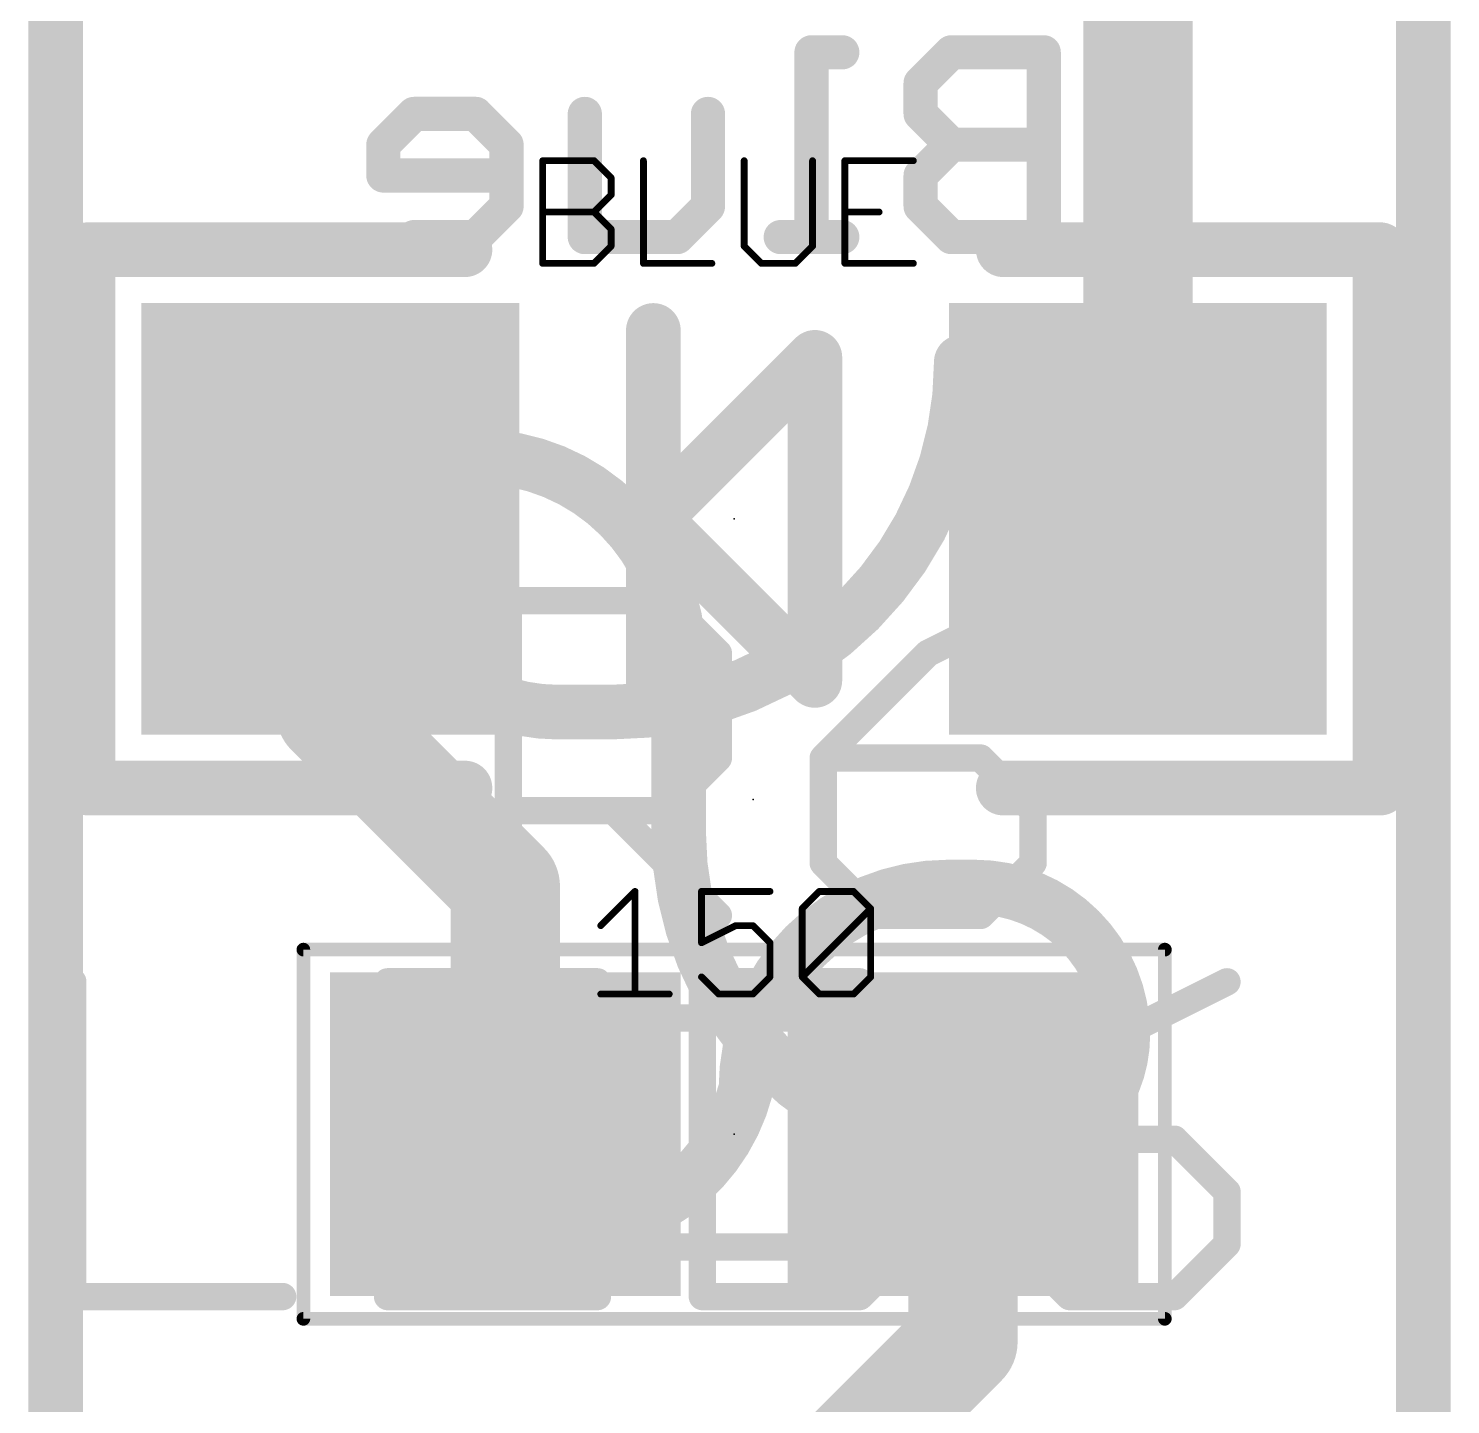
# Model space of a CAD drawing. Extents: x -10 to 102, y -14 to 18.
# Drawn here: x 5.99 to 11.28, y 3.14 to 8.25 of the extents above; entities that cross this region are included whole.
import ezdxf

# ---------------------------------------------------------------- set-up
doc = ezdxf.new("R2010")
doc.units = 0
for name, color, linetype in [('1', 12, 'CONTINUOUS'), ('20', 53, 'CONTINUOUS'), ('21', 41, 'CONTINUOUS'), ('22', 40, 'CONTINUOUS'), ('23', 53, 'CONTINUOUS'), ('24', 53, 'CONTINUOUS'), ('25', 253, 'CONTINUOUS'), ('27', 253, 'CONTINUOUS'), ('29', 40, 'CONTINUOUS'), ('31', 253, 'CONTINUOUS'), ('39', 12, 'CONTINUOUS'), ('51', 53, 'CONTINUOUS')]:
    doc.layers.add(name, color=color, linetype=linetype)

# ---------------------------------------------------------------- blocks, each defined once
blk = doc.blocks.new('RECT')
blk.add_solid([(-0.5, -0.5), (0.5, -0.5), (-0.5, 0.5), (0.5, 0.5)])

msp = doc.modelspace()

# ---------------------------------------------------------------- linework, layer by layer
at = {"layer": '1'}
for points, const_width in [([(10.116, 6.427), (10.116, 8.553)], 0.4064), ([(7.116, 6.427), (7.116, 5.711)], 0.4064), ([(7.116, 5.711), (7.5565, 5.2705)], 0.4064), ([(7.5565, 5.2705), (7.766, 5.061)], 0.4064), ([(7.5565, 5.2705), (7.62, 5.207)], 0.254), ([(7.766, 5.061), (7.766, 4.141)], 0.4064), ([(9.466, 4.141), (9.466, 3.37)], 0.4064), ([(9.466, 3.37), (8.636, 2.54)], 0.4064)]:
    msp.add_lwpolyline(points, dxfattribs=dict(at, const_width=const_width))
for points, const_width in [([(7.2176, 6.427, 1), (7.0144, 6.427)], 0.2032), ([(10.0144, 6.427, 1), (10.2176, 6.427)], 0.2032), ([(7.1878, 5.7828, 1), (7.0442, 5.6392)], 0.2032), ([(7.0144, 5.711, 1), (7.2176, 5.711)], 0.2032), ([(7.6283, 5.3423, 1), (7.4847, 5.1987)], 0.2032), ([(7.4847, 5.1987, 1), (7.6283, 5.3423)], 0.2032), ([(7.6014, 5.3154, 1), (7.5116, 5.2256)], 0.127), ([(7.5751, 5.1621, 1), (7.6649, 5.2519)], 0.127), ([(7.8676, 5.061, 1), (7.6644, 5.061)], 0.2032), ([(7.6942, 4.9892, 1), (7.8378, 5.1328)], 0.2032), ([(9.5676, 4.141, 1), (9.3644, 4.141)], 0.2032), ([(7.6644, 4.141, 1), (7.8676, 4.141)], 0.2032), ([(9.5378, 3.2982, 1), (9.3942, 3.4418)], 0.2032), ([(9.3644, 3.37, 1), (9.5676, 3.37)], 0.2032)]:
    msp.add_lwpolyline(points, format="xyb", dxfattribs=dict(at, const_width=const_width))
at = {"layer": '20', "const_width": 0.2032}
for points in [[(6.096, 1.778), (6.096, 9.652)], [(11.176, 9.652), (11.176, 1.778)]]:
    msp.add_lwpolyline(points, dxfattribs=at)
at = {"layer": '21', "const_width": 0.2032}
for points in [[(6.216, 5.427), (6.216, 7.427)], [(6.216, 7.427), (7.616, 7.427)], [(11.016, 7.427), (9.616, 7.427)], [(11.016, 5.427), (11.016, 7.427)], [(8.316, 6.427), (8.316, 7.127)], [(8.916, 7.027), (8.316, 6.427)], [(8.916, 5.827), (8.916, 7.027)], [(8.316, 5.727), (8.316, 6.427)], [(8.316, 6.427), (8.916, 5.827)], [(7.616, 5.427), (6.216, 5.427)], [(9.616, 5.427), (11.016, 5.427)]]:
    msp.add_lwpolyline(points, dxfattribs=at)
at = {"layer": '21', "const_width": 0.1016}
for points in [[(6.2668, 7.427, 1), (6.1652, 7.427)], [(6.216, 7.4778, 1), (6.216, 7.3762)], [(7.616, 7.3762, 1), (7.616, 7.4778)], [(9.616, 7.4778, 1), (9.616, 7.3762)], [(11.0668, 7.427, 1), (10.9652, 7.427)], [(11.016, 7.3762, 1), (11.016, 7.4778)], [(8.3668, 7.127, 1), (8.2652, 7.127)], [(8.9668, 7.027, 1), (8.8652, 7.027)], [(8.9519, 6.9911, 1), (8.8801, 7.0629)], [(8.3668, 6.427, 1), (8.2652, 6.427)], [(8.3519, 6.4629, 1), (8.2801, 6.3911)], [(8.2801, 6.4629, 1), (8.3519, 6.3911)], [(8.2652, 6.427, 1), (8.3668, 6.427)], [(8.8652, 5.827, 1), (8.9668, 5.827)], [(8.8801, 5.7911, 1), (8.9519, 5.8629)], [(8.2652, 5.727, 1), (8.3668, 5.727)], [(6.216, 5.4778, 1), (6.216, 5.3762)], [(7.616, 5.3762, 1), (7.616, 5.4778)], [(9.616, 5.4778, 1), (9.616, 5.3762)], [(11.016, 5.3762, 1), (11.016, 5.4778)], [(6.1652, 5.427, 1), (6.2668, 5.427)], [(10.9652, 5.427, 1), (11.0668, 5.427)]]:
    msp.add_lwpolyline(points, format="xyb", dxfattribs=at)
at = {"layer": '22'}
for points, const_width in [([(8.9352, 8.1603, 1), (8.8717, 8.1603)], 0.0635), ([(8.9035, 8.1921, 1), (8.9035, 8.1286)], 0.0635), ([(9.0179, 8.1286, 1), (9.0179, 8.1921)], 0.0635), ([(9.4231, 8.1921, 1), (9.4231, 8.1286)], 0.0635), ([(9.4456, 8.1379, 1), (9.4007, 8.1828)], 0.0635), ([(9.7981, 8.1603, 1), (9.7346, 8.1603)], 0.0635), ([(9.7663, 8.1286, 1), (9.7663, 8.1921)], 0.0635), ([(9.3405, 8.0459, 1), (9.277, 8.0459)], 0.0635), ([(9.2863, 8.0684, 1), (9.3312, 8.0235)], 0.0635), ([(7.4273, 7.9633, 1), (7.4273, 7.8998)], 0.0635), ([(7.4498, 7.9091, 1), (7.4049, 7.954)], 0.0635), ([(7.6786, 7.954, 1), (7.6337, 7.9091)], 0.0635), ([(7.6561, 7.8998, 1), (7.6561, 7.9633)], 0.0635), ([(8.0931, 7.9315, 1), (8.0296, 7.9315)], 0.0635), ([(8.5507, 7.9315, 1), (8.4872, 7.9315)], 0.0635), ([(9.3312, 7.954, 1), (9.2863, 7.9091)], 0.0635), ([(9.277, 7.9315, 1), (9.3405, 7.9315)], 0.0635), ([(7.3447, 7.8171, 1), (7.2812, 7.8171)], 0.0635), ([(7.8023, 7.8171, 1), (7.7388, 7.8171)], 0.0635), ([(9.4231, 7.8489, 1), (9.4231, 7.7854)], 0.0635), ([(9.4456, 7.7947, 1), (9.4007, 7.8396)], 0.0635), ([(9.7663, 7.7854, 1), (9.7663, 7.8489)], 0.0635), ([(7.2905, 7.8396, 1), (7.3354, 7.7947)], 0.0635), ([(7.7481, 7.7947, 1), (7.793, 7.8396)], 0.0635), ([(9.4007, 7.7947, 1), (9.4456, 7.8396)], 0.0635), ([(7.3129, 7.7345, 1), (7.3129, 7.671)], 0.0635), ([(7.2812, 7.7027, 1), (7.3447, 7.7027)], 0.0635), ([(7.7705, 7.671, 1), (7.7705, 7.7345)], 0.0635), ([(9.3405, 7.7027, 1), (9.277, 7.7027)], 0.0635), ([(9.2863, 7.7252, 1), (9.3312, 7.6803)], 0.0635), ([(7.7388, 7.5883, 1), (7.8023, 7.5883)], 0.0635), ([(7.793, 7.5659, 1), (7.7481, 7.6108)], 0.0635), ([(8.4872, 7.5883, 1), (8.5507, 7.5883)], 0.0635), ([(8.5414, 7.5659, 1), (8.4965, 7.6108)], 0.0635), ([(9.277, 7.5883, 1), (9.3405, 7.5883)], 0.0635), ([(9.3312, 7.6108, 1), (9.2863, 7.5659)], 0.0635), ([(7.4273, 7.5057, 1), (7.4273, 7.4422)], 0.0635), ([(7.6337, 7.4964, 1), (7.6786, 7.4515)], 0.0635), ([(7.6561, 7.4422, 1), (7.6561, 7.5057)], 0.0635), ([(8.0614, 7.5057, 1), (8.0614, 7.4422)], 0.0635), ([(8.0296, 7.474, 1), (8.0931, 7.474)], 0.0635), ([(8.3821, 7.4964, 1), (8.427, 7.4515)], 0.0635), ([(8.4045, 7.4422, 1), (8.4045, 7.5057)], 0.0635), ([(8.7891, 7.5057, 1), (8.7891, 7.4422)], 0.0635), ([(8.8717, 7.474, 1), (8.9352, 7.474)], 0.0635), ([(9.0179, 7.4422, 1), (9.0179, 7.5057)], 0.0635), ([(9.4231, 7.5057, 1), (9.4231, 7.4422)], 0.0635), ([(9.4007, 7.4515, 1), (9.4456, 7.4964)], 0.0635), ([(9.7346, 7.474, 1), (9.7981, 7.474)], 0.0635), ([(9.7663, 7.4422, 1), (9.7663, 7.5057)], 0.0635), ([(8.16, 5.7092, 0.4142), (9.46, 7.0092)], 0.2032), ([(9.5108, 7.0092, 1), (9.4092, 7.0092)], 0.1016), ([(7.56, 6.6592, 0.4142), (7.31, 6.4092)], 0.2032), ([(7.56, 6.71, 1), (7.56, 6.6084)], 0.1016), ([(7.56, 6.6084, 1), (7.56, 6.71)], 0.1016), ([(8.41, 5.9092, 0.4142), (7.66, 6.6592)], 0.2032), ([(7.66, 6.71, 1), (7.66, 6.6084)], 0.1016), ([(7.66, 6.6084, 1), (7.66, 6.71)], 0.1016), ([(7.3608, 6.4092, 1), (7.2592, 6.4092)], 0.1016), ([(7.31, 6.3592, 0.4142), (7.96, 5.7092)], 0.2032), ([(7.3608, 6.3592, 1), (7.2592, 6.3592)], 0.1016), ([(7.2592, 6.4092, 1), (7.3608, 6.4092)], 0.1016), ([(7.2592, 6.3592, 1), (7.3608, 6.3592)], 0.1016), ([(8.4608, 5.9092, 1), (8.3592, 5.9092)], 0.1016), ([(8.3592, 5.9092, 1), (8.4608, 5.9092)], 0.1016), ([(7.96, 5.76, 1), (7.96, 5.6584)], 0.1016), ([(7.96, 5.6584, 1), (7.96, 5.76)], 0.1016), ([(8.16, 5.76, 1), (8.16, 5.6584)], 0.1016), ([(8.16, 5.6584, 1), (8.16, 5.76)], 0.1016), ([(8.41, 5.2592, 0.4142), (9.61, 4.0592)], 0.2032), ([(8.4608, 5.2592, 1), (8.3592, 5.2592)], 0.1016), ([(8.3592, 5.2592, 1), (8.4608, 5.2592)], 0.1016), ([(9.41, 5.0592, 0.4142), (8.66, 4.3092)], 0.2032), ([(9.41, 5.11, 1), (9.41, 5.0084)], 0.1016), ([(9.41, 5.0084, 1), (9.41, 5.11)], 0.1016), ([(10.06, 4.5092, 0.4142), (9.51, 5.0592)], 0.2032), ([(9.51, 5.11, 1), (9.51, 5.0084)], 0.1016), ([(9.51, 5.0084, 1), (9.51, 5.11)], 0.1016), ([(9.61, 4.0592, 0.4142), (10.06, 4.5092)], 0.2032), ([(10.1108, 4.5092, 1), (10.0092, 4.5092)], 0.1016), ([(10.0092, 4.5092, 1), (10.1108, 4.5092)], 0.1016), ([(7.81, 3.8092, 0.4142), (8.66, 4.3092)], 0.2032), ([(8.7092, 4.2965, 1), (8.6108, 4.3219)], 0.1016), ([(8.6092, 4.3092, 1), (8.7108, 4.3092)], 0.1016), ([(9.61, 4.11, 1), (9.61, 4.0084)], 0.1016), ([(9.61, 4.0084, 1), (9.61, 4.11)], 0.1016), ([(7.8227, 3.8584, 1), (7.7973, 3.76)], 0.1016)]:
    msp.add_lwpolyline(points, format="xyb", dxfattribs=dict(at, const_width=const_width))
for points, const_width in [([(9.0179, 8.1603), (8.9035, 8.1603)], 0.127), ([(8.9035, 8.1603), (8.9035, 7.474)], 0.127), ([(9.4231, 8.1603), (9.3087, 8.0459)], 0.127), ([(9.7663, 8.1603), (9.4231, 8.1603)], 0.127), ([(9.7663, 7.474), (9.7663, 8.1603)], 0.127), ([(9.3087, 8.0459), (9.3087, 7.9315)], 0.127), ([(7.4273, 7.9315), (7.3129, 7.8171)], 0.127), ([(7.6561, 7.9315), (7.4273, 7.9315)], 0.127), ([(7.7705, 7.8171), (7.6561, 7.9315)], 0.127), ([(8.0614, 7.474), (8.0614, 7.9315)], 0.127), ([(8.5189, 7.9315), (8.5189, 7.5883)], 0.127), ([(9.3087, 7.9315), (9.4231, 7.8171)], 0.127), ([(7.3129, 7.8171), (7.3129, 7.7027)], 0.127), ([(7.7705, 7.5883), (7.7705, 7.8171)], 0.127), ([(9.4231, 7.8171), (9.3087, 7.7027)], 0.127), ([(9.7663, 7.8171), (9.4231, 7.8171)], 0.127), ([(7.3129, 7.7027), (7.7705, 7.7027)], 0.127), ([(9.3087, 7.7027), (9.3087, 7.5883)], 0.127), ([(7.6561, 7.474), (7.7705, 7.5883)], 0.127), ([(8.5189, 7.5883), (8.4045, 7.474)], 0.127), ([(9.3087, 7.5883), (9.4231, 7.474)], 0.127), ([(7.4273, 7.474), (7.6561, 7.474)], 0.127), ([(8.4045, 7.474), (8.0614, 7.474)], 0.127), ([(9.0179, 7.474), (8.7891, 7.474)], 0.127), ([(9.4231, 7.474), (9.7663, 7.474)], 0.127), ([(7.56, 6.6592), (7.66, 6.6592)], 0.2032), ([(7.31, 6.3592), (7.31, 6.4092)], 0.2032), ([(8.41, 5.9092), (8.41, 5.2592)], 0.2032), ([(8.16, 5.7092), (7.96, 5.7092)], 0.2032), ([(9.51, 5.0592), (9.41, 5.0592)], 0.2032)]:
    msp.add_lwpolyline(points, dxfattribs=dict(at, const_width=const_width))
at = {"layer": '23'}
for p in [(8.616, 6.427), (8.616, 4.141)]:
    msp.add_point(p, dxfattribs=at)
at = {"layer": '24'}
msp.add_point((8.6868, 5.3848), dxfattribs=at)
at = {"layer": '25', "const_width": 0.1016}
for points in [[(7.7778, 4.9538), (7.7778, 6.1232)], [(7.7778, 6.1232), (8.3625, 6.1232)], [(8.3625, 6.1232), (8.5574, 5.9283)], [(9.7268, 6.1232), (9.337, 5.9283)], [(8.5574, 5.9283), (8.5574, 5.5385)], [(9.337, 5.9283), (8.9472, 5.5385)], [(8.5574, 5.5385), (8.3625, 5.3436)], [(8.9472, 5.5385), (8.9472, 5.1487)], [(9.5319, 5.5385), (8.9472, 5.5385)], [(9.7268, 5.3436), (9.5319, 5.5385)], [(8.3625, 5.3436), (7.7778, 5.3436)], [(8.1676, 5.3436), (8.5574, 4.9538)], [(9.7268, 5.1487), (9.7268, 5.3436)], [(8.9472, 5.1487), (9.1421, 4.9538)], [(9.5319, 4.9538), (9.7268, 5.1487)], [(9.1421, 4.9538), (9.5319, 4.9538)], [(6.1592, 4.7072), (6.1592, 3.5378)], [(8.1082, 4.7072), (7.3286, 4.7072)], [(7.3286, 4.7072), (7.3286, 3.5378)], [(8.498, 4.7072), (8.498, 3.5378)], [(9.0827, 4.7072), (8.498, 4.7072)], [(9.2776, 4.5123), (9.0827, 4.7072)], [(10.447, 4.7072), (10.0572, 4.5123)], [(9.2776, 3.7327), (9.2776, 4.5123)], [(10.0572, 4.5123), (9.6674, 4.1225)], [(7.3286, 4.1225), (7.7184, 4.1225)], [(9.6674, 4.1225), (9.6674, 3.7327)], [(10.2521, 4.1225), (9.6674, 4.1225)], [(10.447, 3.9276), (10.2521, 4.1225)], [(10.447, 3.7327), (10.447, 3.9276)], [(9.0827, 3.5378), (9.2776, 3.7327)], [(9.6674, 3.7327), (9.8623, 3.5378)], [(10.2521, 3.5378), (10.447, 3.7327)], [(6.1592, 3.5378), (6.9388, 3.5378)], [(7.3286, 3.5378), (8.1082, 3.5378)], [(8.498, 3.5378), (9.0827, 3.5378)], [(9.8623, 3.5378), (10.2521, 3.5378)]]:
    msp.add_lwpolyline(points, dxfattribs=at)
at = {"layer": '25', "const_width": 0.0508}
for points in [[(7.8032, 6.1232, 1), (7.7524, 6.1232)], [(7.7778, 6.1486, 1), (7.7778, 6.0978)], [(8.3805, 6.1412, 1), (8.3445, 6.1052)], [(8.3625, 6.0978, 1), (8.3625, 6.1486)], [(9.7382, 6.1005, 1), (9.7154, 6.1459)], [(8.5828, 5.9283, 1), (8.532, 5.9283)], [(8.5394, 5.9103, 1), (8.5754, 5.9463)], [(9.3256, 5.951, 1), (9.3484, 5.9056)], [(9.355, 5.9103, 1), (9.319, 5.9463)], [(8.532, 5.5385, 1), (8.5828, 5.5385)], [(8.5754, 5.5205, 1), (8.5394, 5.5565)], [(8.9292, 5.5565, 1), (8.9652, 5.5205)], [(8.9726, 5.5385, 1), (8.9218, 5.5385)], [(8.9472, 5.5639, 1), (8.9472, 5.5131)], [(9.5499, 5.5565, 1), (9.5139, 5.5205)], [(9.5319, 5.5131, 1), (9.5319, 5.5639)], [(7.7778, 5.369, 1), (7.7778, 5.3182)], [(8.1856, 5.3616, 1), (8.1496, 5.3256)], [(8.3625, 5.3182, 1), (8.3625, 5.369)], [(9.7522, 5.3436, 1), (9.7014, 5.3436)], [(8.3445, 5.3616, 1), (8.3805, 5.3256)], [(9.7088, 5.3256, 1), (9.7448, 5.3616)], [(8.9652, 5.1667, 1), (8.9292, 5.1307)], [(9.7448, 5.1307, 1), (9.7088, 5.1667)], [(8.9218, 5.1487, 1), (8.9726, 5.1487)], [(9.7014, 5.1487, 1), (9.7522, 5.1487)], [(7.7524, 4.9538, 1), (7.8032, 4.9538)], [(8.5394, 4.9358, 1), (8.5754, 4.9718)], [(9.1421, 4.9792, 1), (9.1421, 4.9284)], [(9.1241, 4.9358, 1), (9.1601, 4.9718)], [(9.5139, 4.9718, 1), (9.5499, 4.9358)], [(9.5319, 4.9284, 1), (9.5319, 4.9792)], [(6.1846, 4.7072, 1), (6.1338, 4.7072)], [(7.3286, 4.7326, 1), (7.3286, 4.6818)], [(7.354, 4.7072, 1), (7.3032, 4.7072)], [(8.1082, 4.6818, 1), (8.1082, 4.7326)], [(8.5234, 4.7072, 1), (8.4726, 4.7072)], [(8.498, 4.7326, 1), (8.498, 4.6818)], [(9.1007, 4.7252, 1), (9.0647, 4.6892)], [(9.0827, 4.6818, 1), (9.0827, 4.7326)], [(10.4583, 4.6845, 1), (10.4356, 4.7299)], [(9.303, 4.5123, 1), (9.2522, 4.5123)], [(9.2596, 4.4943, 1), (9.2956, 4.5303)], [(10.0458, 4.535, 1), (10.0685, 4.4896)], [(10.0752, 4.4943, 1), (10.0392, 4.5303)], [(7.3286, 4.1479, 1), (7.3286, 4.0971)], [(7.7184, 4.0971, 1), (7.7184, 4.1479)], [(9.6494, 4.1405, 1), (9.6854, 4.1045)], [(9.6928, 4.1225, 1), (9.642, 4.1225)], [(9.6674, 4.1479, 1), (9.6674, 4.0971)], [(10.2701, 4.1405, 1), (10.2341, 4.1045)], [(10.2521, 4.0971, 1), (10.2521, 4.1479)], [(10.4724, 3.9276, 1), (10.4216, 3.9276)], [(10.429, 3.9096, 1), (10.465, 3.9456)], [(9.2522, 3.7327, 1), (9.303, 3.7327)], [(9.2956, 3.7147, 1), (9.2596, 3.7507)], [(9.6854, 3.7507, 1), (9.6494, 3.7147)], [(9.642, 3.7327, 1), (9.6928, 3.7327)], [(10.4216, 3.7327, 1), (10.4724, 3.7327)], [(10.465, 3.7147, 1), (10.429, 3.7507)], [(6.1592, 3.5632, 1), (6.1592, 3.5124)], [(6.1338, 3.5378, 1), (6.1846, 3.5378)], [(6.9388, 3.5124, 1), (6.9388, 3.5632)], [(7.3286, 3.5632, 1), (7.3286, 3.5124)], [(7.3032, 3.5378, 1), (7.354, 3.5378)], [(8.1082, 3.5124, 1), (8.1082, 3.5632)], [(8.498, 3.5632, 1), (8.498, 3.5124)], [(8.4726, 3.5378, 1), (8.5234, 3.5378)], [(9.0647, 3.5558, 1), (9.1007, 3.5198)], [(9.0827, 3.5124, 1), (9.0827, 3.5632)], [(9.8623, 3.5632, 1), (9.8623, 3.5124)], [(9.8443, 3.5198, 1), (9.8803, 3.5558)], [(10.2341, 3.5558, 1), (10.2701, 3.5198)], [(10.2521, 3.5124, 1), (10.2521, 3.5632)]]:
    msp.add_lwpolyline(points, format="xyb", dxfattribs=at)
at = {"layer": '27', "const_width": 0.0127}
for points in [[(7.9112, 7.7576, 1), (7.8985, 7.7576)], [(7.9049, 7.764, 1), (7.9049, 7.7513)], [(8.1, 7.7621, 1), (8.091, 7.7531)], [(8.0955, 7.7513, 1), (8.0955, 7.764)], [(8.2854, 7.7576, 1), (8.2727, 7.7576)], [(8.6596, 7.7576, 1), (8.6469, 7.7576)], [(8.9138, 7.7576, 1), (8.9011, 7.7576)], [(9.0275, 7.764, 1), (9.0275, 7.7513)], [(9.0338, 7.7576, 1), (9.0211, 7.7576)], [(9.2817, 7.7513, 1), (9.2817, 7.764)], [(8.1654, 7.6941, 1), (8.1527, 7.6941)], [(8.1546, 7.6896, 1), (8.1636, 7.6986)], [(8.1527, 7.6305, 1), (8.1654, 7.6305)], [(8.1636, 7.626, 1), (8.1546, 7.635)], [(7.9049, 7.5733, 1), (7.9049, 7.5606)], [(8.1, 7.5715, 1), (8.091, 7.5625)], [(8.091, 7.5715, 1), (8.1, 7.5625)], [(8.0955, 7.5606, 1), (8.0955, 7.5733)], [(9.0275, 7.5733, 1), (9.0275, 7.5606)], [(9.1546, 7.5606, 1), (9.1546, 7.5733)], [(8.1654, 7.5034, 1), (8.1527, 7.5034)], [(8.1546, 7.4989, 1), (8.1636, 7.5079)], [(8.1636, 7.4354, 1), (8.1546, 7.4443)], [(8.6578, 7.4443, 1), (8.6488, 7.4354)], [(8.912, 7.4354, 1), (8.903, 7.4443)], [(8.1527, 7.4399, 1), (8.1654, 7.4399)], [(8.6469, 7.4399, 1), (8.6596, 7.4399)], [(8.9011, 7.4399, 1), (8.9138, 7.4399)], [(7.8985, 7.3763, 1), (7.9112, 7.3763)], [(7.9049, 7.3827, 1), (7.9049, 7.37)], [(8.091, 7.3808, 1), (8.1, 7.3718)], [(8.0955, 7.37, 1), (8.0955, 7.3827)], [(8.2791, 7.3827, 1), (8.2791, 7.37)], [(8.2727, 7.3763, 1), (8.2854, 7.3763)], [(8.5333, 7.37, 1), (8.5333, 7.3827)], [(8.7168, 7.3827, 1), (8.7168, 7.37)], [(8.7123, 7.3718, 1), (8.7213, 7.3808)], [(8.8395, 7.3808, 1), (8.8484, 7.3718)], [(8.8439, 7.37, 1), (8.8439, 7.3827)], [(9.0275, 7.3827, 1), (9.0275, 7.37)], [(9.0211, 7.3763, 1), (9.0338, 7.3763)], [(9.2817, 7.37, 1), (9.2817, 7.3827)], [(8.2542, 5.043, 1), (8.2415, 5.043)], [(8.2523, 5.0385, 1), (8.2433, 5.0475)], [(8.4949, 5.0494, 1), (8.4949, 5.0367)], [(8.5013, 5.043, 1), (8.4886, 5.043)], [(8.7491, 5.0367, 1), (8.7491, 5.0494)], [(8.9327, 5.0494, 1), (8.9327, 5.0367)], [(8.9372, 5.0385, 1), (8.9282, 5.0475)], [(9.0643, 5.0475, 1), (9.0553, 5.0385)], [(9.0598, 5.0367, 1), (9.0598, 5.0494)], [(8.8646, 4.984, 1), (8.8736, 4.975)], [(8.8755, 4.9795, 1), (8.8628, 4.9795)], [(9.1297, 4.9795, 1), (9.117, 4.9795)], [(9.1278, 4.975, 1), (9.1188, 4.984)], [(9.1188, 4.975, 1), (9.1278, 4.984)], [(8.1162, 4.9204, 1), (8.1252, 4.9114)], [(8.622, 4.9223, 1), (8.622, 4.9096)], [(8.6249, 4.9102, 1), (8.6192, 4.9216)], [(8.6901, 4.9204, 1), (8.6811, 4.9114)], [(8.6856, 4.9096, 1), (8.6856, 4.9223)], [(8.4921, 4.858, 1), (8.4977, 4.8467)], [(8.7555, 4.8524, 1), (8.7428, 4.8524)], [(8.7446, 4.8479, 1), (8.7536, 4.8569)], [(8.4886, 4.8524, 1), (8.5013, 4.8524)], [(8.4994, 4.7297, 1), (8.4904, 4.7208)], [(8.7428, 4.7253, 1), (8.7555, 4.7253)], [(8.7536, 4.7208, 1), (8.7446, 4.7297)], [(8.8736, 4.7297, 1), (8.8646, 4.7208)], [(8.8646, 4.7297, 1), (8.8736, 4.7208)], [(8.8628, 4.7253, 1), (8.8755, 4.7253)], [(9.117, 4.7253, 1), (9.1297, 4.7253)], [(9.1278, 4.7208, 1), (9.1188, 4.7297)], [(8.1207, 4.6681, 1), (8.1207, 4.6554)], [(8.2415, 4.6617, 1), (8.2542, 4.6617)], [(8.3749, 4.6554, 1), (8.3749, 4.6681)], [(8.5585, 4.6681, 1), (8.5585, 4.6554)], [(8.554, 4.6572, 1), (8.5629, 4.6662)], [(8.6811, 4.6662, 1), (8.6901, 4.6572)], [(8.6856, 4.6554, 1), (8.6856, 4.6681)], [(8.9327, 4.6681, 1), (8.9327, 4.6554)], [(8.9282, 4.6572, 1), (8.9372, 4.6662)], [(9.0553, 4.6662, 1), (9.0643, 4.6572)], [(9.0598, 4.6554, 1), (9.0598, 4.6681)]]:
    msp.add_lwpolyline(points, format="xyb", dxfattribs=at)
at = {"layer": '27', "const_width": 0.0254}
for points in [[(7.9049, 7.3763), (7.9049, 7.7576)], [(7.9049, 7.7576), (8.0955, 7.7576)], [(8.0955, 7.7576), (8.1591, 7.6941)], [(8.2791, 7.7576), (8.2791, 7.3763)], [(8.6533, 7.7576), (8.6533, 7.4399)], [(8.9075, 7.4399), (8.9075, 7.7576)], [(9.2817, 7.7576), (9.0275, 7.7576)], [(9.0275, 7.7576), (9.0275, 7.3763)], [(8.1591, 7.6941), (8.1591, 7.6305)], [(8.1591, 7.6305), (8.0955, 7.567)], [(7.9049, 7.567), (8.0955, 7.567)], [(8.0955, 7.567), (8.1591, 7.5034)], [(9.0275, 7.567), (9.1546, 7.567)], [(8.1591, 7.5034), (8.1591, 7.4399)], [(8.1591, 7.4399), (8.0955, 7.3763)], [(8.6533, 7.4399), (8.7168, 7.3763)], [(8.8439, 7.3763), (8.9075, 7.4399)], [(8.0955, 7.3763), (7.9049, 7.3763)], [(8.2791, 7.3763), (8.5333, 7.3763)], [(8.7168, 7.3763), (8.8439, 7.3763)], [(9.0275, 7.3763), (9.2817, 7.3763)], [(8.1207, 4.9159), (8.2478, 5.043)], [(8.2478, 5.043), (8.2478, 4.6617)], [(8.7491, 5.043), (8.4949, 5.043)], [(8.4949, 5.043), (8.4949, 4.8524)], [(8.8691, 4.9795), (8.9327, 5.043)], [(8.9327, 5.043), (9.0598, 5.043)], [(9.0598, 5.043), (9.1233, 4.9795)], [(8.8691, 4.7253), (8.8691, 4.9795)], [(8.8691, 4.7253), (9.1233, 4.9795)], [(9.1233, 4.9795), (9.1233, 4.7253)], [(8.4949, 4.8524), (8.622, 4.9159)], [(8.622, 4.9159), (8.6856, 4.9159)], [(8.6856, 4.9159), (8.7491, 4.8524)], [(8.7491, 4.8524), (8.7491, 4.7253)], [(8.5585, 4.6617), (8.4949, 4.7253)], [(8.7491, 4.7253), (8.6856, 4.6617)], [(8.9327, 4.6617), (8.8691, 4.7253)], [(9.1233, 4.7253), (9.0598, 4.6617)], [(8.1207, 4.6617), (8.3749, 4.6617)], [(8.6856, 4.6617), (8.5585, 4.6617)], [(9.0598, 4.6617), (8.9327, 4.6617)]]:
    msp.add_lwpolyline(points, dxfattribs=at)
at = {"layer": '39', "const_width": 0.0508}
for points in [[(7.0158, 4.8268), (10.2162, 4.8268)], [(7.0158, 3.4552), (7.0158, 4.8268)], [(10.2162, 4.8268), (10.2162, 3.4552)], [(10.2162, 3.4552), (7.0158, 3.4552)]]:
    msp.add_lwpolyline(points, dxfattribs=at)
at = {"layer": '39', "const_width": 0.0254}
for points in [[(7.0158, 4.8395, 1), (7.0158, 4.8141)], [(7.0285, 4.8268, 1), (7.0031, 4.8268)], [(10.2289, 4.8268, 1), (10.2035, 4.8268)], [(10.2162, 4.8141, 1), (10.2162, 4.8395)], [(7.0158, 3.4679, 1), (7.0158, 3.4425)], [(7.0031, 3.4552, 1), (7.0285, 3.4552)], [(10.2035, 3.4552, 1), (10.2289, 3.4552)], [(10.2162, 3.4425, 1), (10.2162, 3.4679)]]:
    msp.add_lwpolyline(points, format="xyb", dxfattribs=at)
at = {"layer": '51', "const_width": 0.1016}
for points in [[(8.26, 4.573), (8.972, 4.573)], [(8.26, 3.722), (8.972, 3.722)]]:
    msp.add_lwpolyline(points, dxfattribs=at)
at = {"layer": '51', "const_width": 0.0508}
for points in [[(8.26, 4.5984, 1), (8.26, 4.5476)], [(8.972, 4.5476, 1), (8.972, 4.5984)], [(8.26, 3.7474, 1), (8.26, 3.6966)], [(8.972, 3.6966, 1), (8.972, 3.7474)]]:
    msp.add_lwpolyline(points, format="xyb", dxfattribs=at)

# ---------------------------------------------------------------- block references
at = {"layer": '1', "xscale": 1.2, "yscale": 1.4, "rotation": 180}
for p in [(7.116, 6.427), (10.116, 6.427)]:
    msp.add_blockref('RECT', p, dxfattribs=at)
at = {"layer": '1', "xscale": 1.1}
for p in [(7.766, 4.141), (9.466, 4.141)]:
    msp.add_blockref('RECT', p, dxfattribs=at)
at = {"layer": '29', "xscale": 1.4032, "yscale": 1.6032, "rotation": 180}
for p in [(7.116, 6.427), (10.116, 6.427)]:
    msp.add_blockref('RECT', p, dxfattribs=at)
at = {"layer": '29', "xscale": 1.3032, "yscale": 1.2032}
for p in [(7.766, 4.141), (9.466, 4.141)]:
    msp.add_blockref('RECT', p, dxfattribs=at)
at = {"layer": '31', "xscale": 1.2, "yscale": 1.4, "rotation": 180}
for p in [(7.116, 6.427), (10.116, 6.427)]:
    msp.add_blockref('RECT', p, dxfattribs=at)
at = {"layer": '31', "xscale": 1.1}
for p in [(7.766, 4.141), (9.466, 4.141)]:
    msp.add_blockref('RECT', p, dxfattribs=at)
at = {"layer": '51', "xscale": 0.5001, "yscale": 0.95}
for p in [(8.0279, 4.1461), (9.1963, 4.1461)]:
    msp.add_blockref('RECT', p, dxfattribs=at)

doc.saveas('drawing.dxf')
